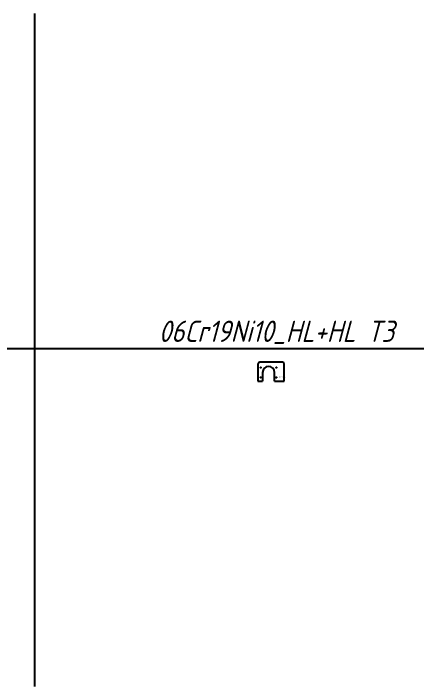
# Model space of a CAD drawing. Header units: millimetres. Extents: x -3655 to 91731, y -8503 to 8404.
# Drawn here: x 50635 to 56334, y -1596 to 7894 of the extents above; entities that cross this region are included whole.
import ezdxf

# ---------------------------------------------------------------- set-up
doc = ezdxf.new("R2010")
doc.units = ezdxf.units.MM
doc.styles.get("Standard").update_dxf_attribs({"font": 'gbeitc.shx', "bigfont": 'gbcbig.shx'})

# ---------------------------------------------------------------- blocks, each defined once
blk = doc.blocks.new('1303000024029 板 101006003239')
at = {"color": 7, "linetype": 'Continuous'}
for p, q in [((337.7, 110.6), (337.7, -131.4)), ((684.7, 135.6), (362.7, 135.6)), ((709.7, -131.4), (709.7, 110.6)), ((404.3, -6.4), (404.3, -131.4)), ((571.3, -131.4), (571.3, -6.4)), ((337.7, -131.4), (404.3, -131.4)), ((571.3, -131.4), (709.7, -131.4))]:
    blk.add_line(p, q, dxfattribs=at)
for centre in [(377.8, 61.6), (597.8, 61.6), (377.8, -78.4), (597.8, -78.4)]:
    blk.add_circle(centre, 3.5, dxfattribs=at)
for centre, radius, start, end in [((362.7, 110.6), 25, 90, 180), ((684.7, 110.6), 25, 0, 90), ((487.8, -6.4), 83.5, 0, 180)]:
    blk.add_arc(centre, radius, start, end, dxfattribs=at)
at = {"color": 3, "insert": (571.3, -66.5), "char_height": 6.346, "attachment_point": 1}
blk.add_mtext_dynamic_manual_height_columns('1303000024029 板 101006003239 06Cr19Ni10_HL+HL_T3_GB_T3280 1件/套 共1件', width=131.476, gutter_width=31.7, heights=[0], dxfattribs=at)

msp = doc.modelspace()

# ---------------------------------------------------------------- linework, layer by layer
at = {"color": 4}
msp.add_line((50931.03066, 7893.75997), (50931.03066, -1595.6143), dxfattribs=at)
at = {"color": 1}
msp.add_line((-877.53221, 3168.57596), (91731.15181, 3168.57596), dxfattribs=at)

# ---------------------------------------------------------------- block references
msp.add_blockref('1303000024029 板 101006003239', (53745.54215, 2840.13195), dxfattribs=at)

# ---------------------------------------------------------------- texts
at = {"color": 1, "insert": (52684.87393, 3563.09863), "char_height": 300, "attachment_point": 1}
msp.add_mtext_dynamic_manual_height_columns('06Cr19Ni10_HL+HL T3', width=3157.1461598, gutter_width=12.5, heights=[0], dxfattribs=at)

doc.saveas('drawing.dxf')
